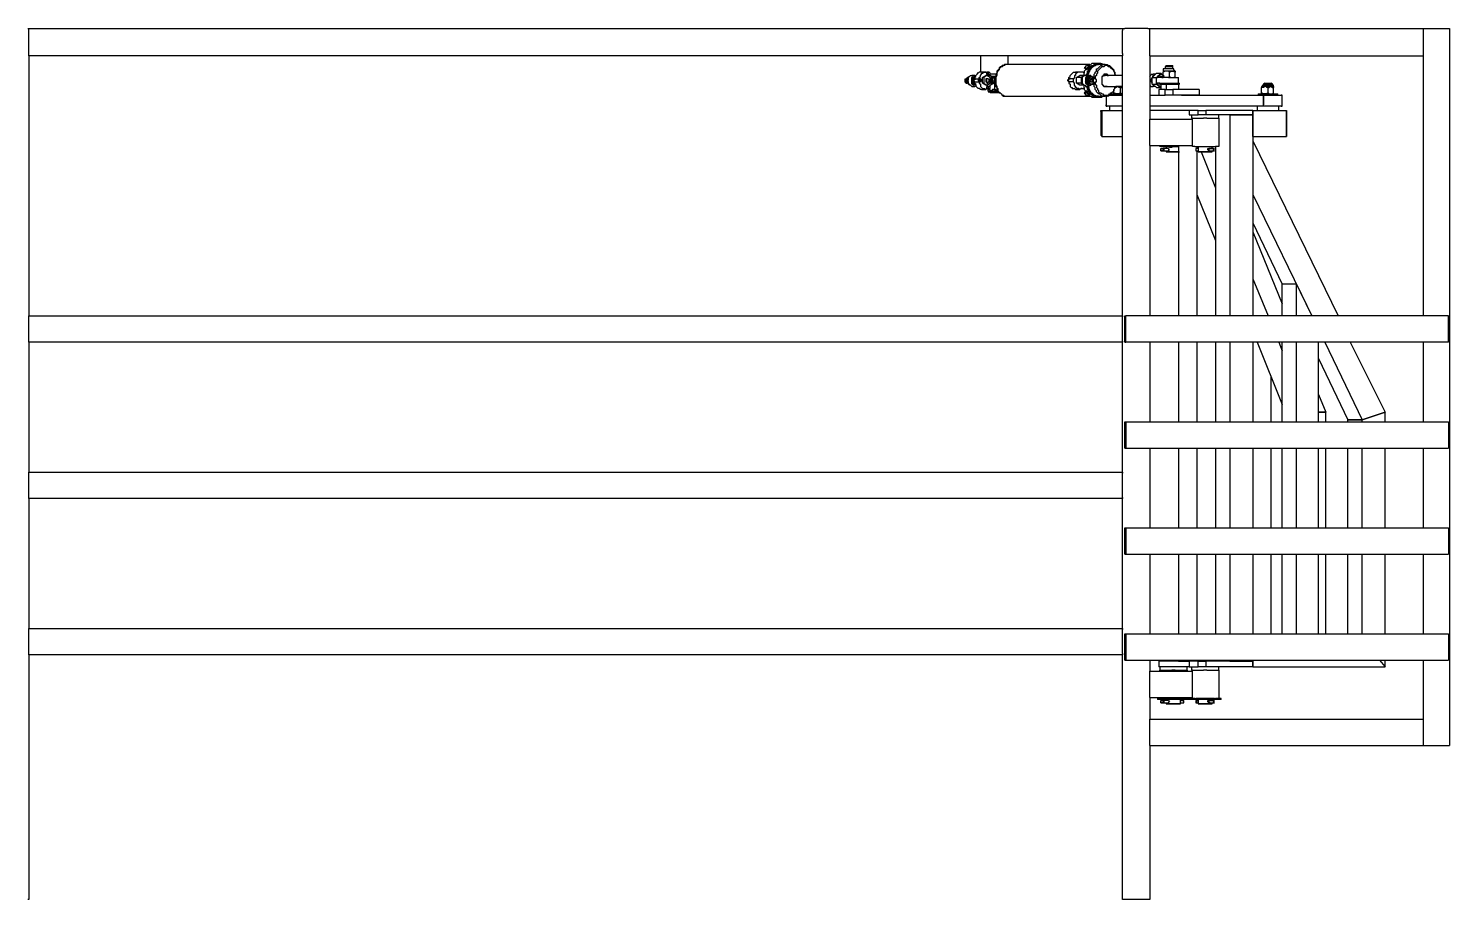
# Model space of a CAD drawing. Extents: x 855 to 1547, y 199 to 1196.
# Drawn here: x 981.3 to 1115.1, y 198.6 to 280.7 of the extents above; entities that cross this region are included whole.
import ezdxf

# ---------------------------------------------------------------- set-up
doc = ezdxf.new("R2010")
doc.units = 0
doc.layers.add('2345-64C-02_Sort_layout', color=7, linetype='CONTINUOUS')

msp = doc.modelspace()

# ---------------------------------------------------------------- linework, layer by layer
at = {"layer": '2345-64C-02_Sort_layout', "color": 7}
for points in [[(981.2109, 280.71269), (981.31392, 280.71269)], [(981.31392, 280.71269), (1084.32899, 280.71269), (1084.32899, 280.50666)], [(981.31392, 280.50666), (981.31392, 280.71269)], [(981.31392, 278.34334), (981.31392, 280.50666)], [(1084.32899, 280.71269), (1084.53502, 280.71269)], [(1084.32899, 278.34334), (1084.32899, 280.50666)], [(1086.69834, 280.71269), (1084.53502, 280.71269)], [(1086.69834, 280.71269), (1086.90437, 280.71269)], [(1086.90437, 278.13731), (1086.90437, 280.71269), (1112.65814, 280.71269)], [(1112.65814, 280.71269), (1115.1305, 280.71269), (1115.1305, 213.1348)], [(1112.65814, 280.71269), (1112.65814, 253.61973)], [(1084.32899, 278.34334), (1084.32899, 278.13731), (981.31392, 278.13731), (981.31392, 278.34334)], [(981.31392, 278.13731), (981.31392, 253.61973)], [(1070.93703, 278.13731), (1070.93703, 276.59209)], [(1073.4094, 277.31319), (1073.20336, 277.31319), (1073.10035, 277.21018), (1072.99733, 277.21018), (1072.89432, 277.10716), (1072.7913, 277.10716), (1072.68829, 277.00415), (1072.68829, 276.90113), (1072.48226, 276.6951), (1072.48226, 276.48907), (1072.37924, 276.38606), (1072.37924, 276.07701), (1072.27623, 275.974), (1072.27623, 275.66495), (1072.37924, 275.56194), (1072.37924, 275.25289), (1072.48226, 275.14988), (1072.48226, 275.04686), (1072.58527, 274.84083), (1072.58527, 274.73782), (1072.68829, 274.6348), (1072.7913, 274.6348), (1072.89432, 274.53179), (1072.99733, 274.42877), (1073.10035, 274.32576), (1073.4094, 274.32576)], [(1073.51241, 277.31319), (1073.30638, 277.31319), (1073.20336, 277.21018), (1073.10035, 277.21018), (1072.99733, 277.10716), (1072.89432, 277.10716), (1072.68829, 276.90113), (1072.68829, 276.79812), (1072.58527, 276.6951), (1072.48226, 276.48907), (1072.48226, 276.28304), (1072.37924, 276.07701), (1072.37924, 275.45892), (1072.48226, 275.25289), (1072.48226, 275.14988), (1072.58527, 275.04686), (1072.58527, 274.84083), (1072.89432, 274.53179), (1072.99733, 274.42877), (1073.10035, 274.42877), (1073.20336, 274.32576), (1073.51241, 274.32576)], [(1073.51241, 277.31319), (1073.30638, 277.31319), (1073.20336, 277.21018), (1073.10035, 277.21018), (1072.99733, 277.10716), (1072.89432, 277.10716), (1072.68829, 276.90113), (1072.68829, 276.79812), (1072.58527, 276.6951), (1072.48226, 276.48907), (1072.48226, 276.28304), (1072.37924, 276.07701), (1072.37924, 275.45892), (1072.48226, 275.25289), (1072.48226, 275.14988), (1072.58527, 275.04686), (1072.58527, 274.84083), (1072.89432, 274.53179), (1072.99733, 274.42877), (1073.10035, 274.42877), (1073.20336, 274.32576), (1073.51241, 274.32576)], [(1073.51241, 277.31319), (1073.4094, 277.31319)], [(1073.51241, 278.13731), (1073.51241, 277.31319)], [(1081.23854, 277.31319), (1073.51241, 277.31319)], [(1080.9295, 276.90113), (1080.82648, 276.90113), (1080.82648, 277.00415), (1080.72347, 277.00415), (1080.82648, 277.00415), (1080.82648, 277.10716), (1080.9295, 277.21018), (1081.03251, 277.21018)], [(1082.06266, 277.41621), (1081.85663, 277.41621), (1081.75362, 277.31319), (1081.6506, 277.31319), (1081.44457, 277.10716), (1081.34156, 277.10716), (1081.23854, 277.00415), (1081.23854, 276.90113), (1081.13553, 276.6951), (1081.03251, 276.59209), (1081.03251, 276.48907), (1080.9295, 276.38606), (1080.9295, 276.28304)], [(1080.9295, 276.28304), (1080.9295, 276.38606), (1081.03251, 276.48907), (1081.03251, 276.6951), (1081.13553, 276.79812), (1081.13553, 276.90113), (1081.44457, 277.21018), (1081.54759, 277.21018), (1081.75362, 277.41621), (1082.06266, 277.41621)], [(1080.9295, 276.90113), (1080.9295, 277.00415), (1081.03251, 277.00415), (1081.13553, 277.10716)], [(1081.03251, 276.28304), (1081.13553, 276.48907), (1081.13553, 276.59209), (1081.23854, 276.6951), (1081.23854, 276.79812), (1081.6506, 277.21018), (1081.75362, 277.21018), (1081.85663, 277.31319), (1082.06266, 277.31319)], [(1082.06266, 277.31319), (1081.85663, 277.31319), (1081.75362, 277.21018), (1081.6506, 277.21018), (1081.54759, 277.10716), (1081.44457, 277.10716), (1081.34156, 277.00415), (1081.34156, 276.90113), (1081.13553, 276.6951), (1081.13553, 276.48907), (1081.03251, 276.38606), (1081.03251, 276.28304)], [(1082.06266, 277.31319), (1081.85663, 277.31319), (1081.75362, 277.21018), (1081.6506, 277.21018), (1081.54759, 277.10716), (1081.44457, 277.10716), (1081.34156, 277.00415), (1081.34156, 276.90113), (1081.13553, 276.6951), (1081.13553, 276.48907), (1081.03251, 276.38606), (1081.03251, 276.28304)], [(1081.13553, 277.21018), (1081.03251, 277.21018)], [(1081.03251, 277.21018), (1081.13553, 277.21018), (1081.13553, 277.10716)], [(1081.13553, 277.10716), (1081.03251, 277.00415)], [(1081.75362, 277.41621), (1081.44457, 277.41621), (1081.23854, 277.21018), (1081.13553, 277.21018)], [(1081.13553, 277.21018), (1081.23854, 277.10716)], [(1081.23854, 277.10716), (1081.13553, 277.10716)], [(1081.23854, 277.00415), (1081.23854, 277.10716)], [(1081.54759, 275.974), (1081.6506, 276.07701), (1081.6506, 276.38606), (1081.75362, 276.48907), (1081.75362, 276.59209), (1081.85663, 276.6951), (1081.85663, 276.90113), (1081.95965, 276.90113), (1082.26869, 277.21018), (1082.37171, 277.21018), (1082.47472, 277.31319), (1082.88678, 277.31319), (1082.9898, 277.21018), (1083.09281, 277.21018), (1083.50487, 276.79812), (1083.50487, 276.6951), (1083.60789, 276.59209), (1083.60789, 276.38606), (1083.7109, 276.28304)], [(1082.06266, 277.41621), (1081.75362, 277.41621)], [(1082.78377, 277.21018), (1082.68075, 277.21018), (1082.57774, 277.10716), (1082.37171, 277.10716), (1081.95965, 276.6951), (1081.95965, 276.48907), (1081.85663, 276.38606), (1081.85663, 276.28304), (1081.75362, 276.18003), (1081.75362, 275.974)], [(1082.06266, 277.31319), (1081.95965, 277.31319)], [(1082.47472, 277.31319), (1082.37171, 277.31319), (1082.26869, 277.41621), (1082.16568, 277.41621), (1082.06266, 277.41621), (1082.37171, 277.41621), (1082.47472, 277.31319)], [(1082.68075, 277.31319), (1082.06266, 277.31319)], [(1082.16568, 277.31319), (1082.06266, 277.31319)], [(1083.7109, 276.28304), (1083.60789, 276.38606), (1083.60789, 276.48907), (1083.50487, 276.6951), (1083.50487, 276.79812), (1083.40186, 276.79812), (1083.19583, 277.00415), (1083.19583, 277.10716), (1082.9898, 277.10716), (1082.88678, 277.21018), (1082.78377, 277.21018)], [(1084.32899, 253.61973), (1084.32899, 278.13731)], [(1086.90437, 278.13731), (1086.90437, 272.16244)], [(1086.90437, 278.13731), (1112.65814, 278.13731)], [(1088.4496, 277.21018), (1088.34658, 277.10716)], [(1088.34658, 277.10716), (1088.34658, 276.90113)], [(1089.06769, 277.10716), (1088.34658, 277.10716)], [(1088.4496, 277.21018), (1089.06769, 277.21018)], [(1088.4496, 277.21018), (1088.4496, 277.21018)], [(1089.06769, 277.10716), (1089.06769, 277.21018)], [(1089.06769, 276.90113), (1089.06769, 277.10716)], [(1069.49482, 275.66495), (1069.49482, 275.974), (1069.59784, 275.974)], [(1069.70085, 275.974), (1069.59784, 275.974)], [(1069.70085, 275.974), (1069.59784, 275.87098), (1069.59784, 275.76797)], [(1069.59784, 275.66495), (1069.59784, 275.974), (1069.70085, 275.974)], [(1069.80387, 275.56194), (1069.80387, 275.66495), (1069.70085, 275.76797), (1069.80387, 275.87098), (1069.80387, 276.07701), (1070.0099, 276.28304), (1070.11291, 276.28304)], [(1069.70085, 275.76797), (1069.80387, 276.18003)], [(1069.70085, 275.66495), (1069.70085, 276.07701), (1069.80387, 276.07701)], [(1069.80387, 276.18003), (1069.90688, 276.18003)], [(1070.42196, 276.28304), (1070.11291, 276.28304)], [(1070.11291, 275.56194), (1070.11291, 276.07701), (1070.31894, 276.28304), (1070.52497, 276.28304)], [(1070.42196, 276.18003), (1070.31894, 276.07701), (1070.21593, 276.07701), (1070.21593, 275.56194), (1070.31894, 275.56194), (1070.31894, 275.45892), (1070.42196, 275.45892)], [(1070.31894, 275.974), (1070.21593, 275.87098), (1070.21593, 275.76797), (1070.31894, 275.66495), (1070.31894, 275.56194)], [(1070.31894, 275.56194), (1070.31894, 276.07701), (1070.52497, 276.18003)], [(1070.31894, 276.07701), (1070.42196, 276.07701)], [(1070.42196, 275.974), (1070.42196, 275.87098), (1070.31894, 275.87098), (1070.31894, 275.76797), (1070.42196, 275.66495)], [(1071.04005, 276.59209), (1070.83402, 276.59209), (1070.731, 276.48907), (1070.62799, 276.48907), (1070.62799, 276.38606), (1070.42196, 276.18003), (1070.42196, 275.974)], [(1070.42196, 275.974), (1070.83402, 275.974), (1070.83402, 275.87098), (1070.731, 275.87098), (1070.731, 275.76797), (1070.83402, 275.76797), (1070.83402, 275.66495)], [(1070.83402, 275.974), (1070.83402, 276.07701), (1070.93703, 276.18003), (1070.93703, 276.28304), (1071.04005, 276.38606), (1071.04005, 276.48907), (1071.14306, 276.48907), (1071.24608, 276.59209), (1071.65814, 276.59209)], [(1070.93703, 275.974), (1070.83402, 275.87098)], [(1070.93703, 275.974), (1070.83402, 275.974)], [(1070.83402, 275.87098), (1070.83402, 275.974)], [(1070.83402, 275.87098), (1070.83402, 275.76797), (1070.93703, 275.76797)], [(1070.83402, 275.87098), (1070.93703, 275.87098)], [(1070.83402, 275.76797), (1070.83402, 275.87098)], [(1071.04005, 275.87098), (1070.93703, 275.974)], [(1071.45211, 276.59209), (1071.04005, 276.59209)], [(1071.04005, 275.76797), (1071.04005, 275.87098)], [(1071.14306, 276.07701), (1071.45211, 276.28304)], [(1071.14306, 275.56194), (1071.14306, 276.07701)], [(1071.24608, 276.07701), (1071.14306, 276.07701)], [(1071.55512, 276.28304), (1071.24608, 276.07701)], [(1071.24608, 276.07701), (1071.24608, 275.56194)], [(1071.55512, 276.28304), (1071.45211, 276.28304)], [(1071.55512, 275.974), (1071.45211, 275.974), (1071.45211, 275.66495), (1071.55512, 275.66495), (1071.55512, 275.56194), (1071.65814, 275.56194), (1071.65814, 275.66495), (1071.76115, 275.66495), (1071.76115, 275.87098), (1071.65814, 275.974), (1071.55512, 275.974)], [(1071.45211, 275.66495), (1071.55512, 275.66495), (1071.55512, 275.974), (1071.45211, 275.974)], [(1071.65814, 276.59209), (1071.55512, 276.59209)], [(1071.55512, 276.48907), (1071.65814, 276.59209)], [(1071.55512, 276.38606), (1071.55512, 276.48907)], [(1071.65814, 276.48907), (1071.55512, 276.48907)], [(1071.65814, 276.28304), (1071.55512, 276.38606)], [(1071.65814, 276.38606), (1071.55512, 276.38606)], [(1071.86417, 276.07701), (1071.55512, 276.28304)], [(1071.76115, 276.59209), (1071.76115, 276.59209), (1071.65814, 276.59209)], [(1071.76115, 276.59209), (1071.65814, 276.48907)], [(1071.76115, 276.59209), (1071.65814, 276.59209)], [(1071.65814, 276.48907), (1071.65814, 276.38606)], [(1071.65814, 276.38606), (1071.76115, 276.28304)], [(1071.76115, 276.28304), (1071.65814, 276.28304)], [(1071.86417, 276.48907), (1071.76115, 276.59209)], [(1071.76115, 276.28304), (1071.86417, 276.38606)], [(1071.86417, 276.38606), (1071.86417, 276.48907)], [(1072.37924, 276.38606), (1071.86417, 276.38606)], [(1072.37924, 276.38606), (1071.86417, 276.38606)], [(1071.86417, 275.25289), (1071.86417, 275.35591), (1071.96718, 275.45892), (1071.96718, 276.18003), (1071.86417, 276.28304), (1071.86417, 276.38606)], [(1071.86417, 275.56194), (1071.86417, 276.07701)], [(1072.37924, 276.18003), (1071.96718, 276.18003)], [(1071.96718, 276.18003), (1072.0702, 276.18003)], [(1071.96718, 276.18003), (1071.96718, 276.07701)], [(1071.96718, 275.56194), (1072.0702, 275.56194), (1072.0702, 275.974), (1071.96718, 276.07701)], [(1071.96718, 276.07701), (1072.0702, 276.07701)], [(1071.96718, 276.07701), (1072.0702, 275.76797)], [(1071.96718, 276.07701), (1072.17321, 276.07701), (1072.27623, 275.76797)], [(1072.37924, 276.07701), (1072.17321, 276.07701)], [(1072.27623, 275.87098), (1072.27623, 275.974)], [(1079.69331, 275.66495), (1079.28125, 275.66495), (1079.28125, 275.76797), (1079.17824, 275.76797), (1079.28125, 275.87098), (1079.28125, 275.974)], [(1079.17824, 275.87098), (1079.28125, 275.974), (1079.38427, 275.974)], [(1079.17824, 275.76797), (1079.17824, 275.87098), (1079.28125, 275.87098)], [(1079.28125, 275.974), (1079.28125, 276.07701), (1079.38427, 276.18003), (1079.38427, 276.28304), (1079.69331, 276.59209), (1079.89934, 276.59209)], [(1079.69331, 275.974), (1079.28125, 275.974)], [(1080.51744, 276.59209), (1080.10538, 276.59209), (1079.89934, 276.38606), (1079.89934, 276.28304), (1079.79633, 276.28304), (1079.79633, 276.07701), (1079.69331, 275.974)], [(1080.51744, 275.04686), (1080.41442, 275.04686), (1080.31141, 274.94385), (1080.20839, 275.04686), (1080.00236, 275.04686), (1080.00236, 275.14988), (1079.89934, 275.14988), (1079.89934, 275.25289), (1079.79633, 275.35591), (1079.79633, 275.56194), (1079.69331, 275.66495), (1079.69331, 275.974)], [(1080.31141, 276.59209), (1079.89934, 276.59209)], [(1080.41442, 276.07701), (1080.00236, 276.07701), (1080.31141, 276.28304)], [(1080.00236, 275.56194), (1080.00236, 276.07701)], [(1080.72347, 276.28304), (1080.31141, 276.28304)], [(1080.62045, 276.59209), (1080.41442, 276.59209)], [(1080.72347, 276.28304), (1080.41442, 276.07701)], [(1080.41442, 276.07701), (1080.41442, 275.56194)], [(1080.72347, 276.38606), (1080.72347, 276.48907), (1080.62045, 276.59209), (1080.51744, 276.59209)], [(1080.82648, 276.28304), (1080.72347, 276.28304), (1080.51744, 276.07701), (1080.51744, 275.56194), (1080.72347, 275.35591), (1080.82648, 275.35591), (1080.82648, 275.25289)], [(1080.82648, 277.00415), (1080.72347, 277.00415)], [(1080.82648, 276.90113), (1080.72347, 277.00415)], [(1080.82648, 276.90113), (1080.72347, 277.00415)], [(1080.82648, 277.00415), (1080.72347, 277.00415)], [(1080.82648, 276.90113), (1080.82648, 276.79812), (1080.72347, 276.6951), (1080.72347, 276.48907)], [(1080.72347, 276.28304), (1080.72347, 276.38606)], [(1080.72347, 276.28304), (1080.82648, 276.28304)], [(1081.13553, 276.90113), (1080.9295, 276.79812), (1080.82648, 276.90113), (1080.9295, 276.90113)], [(1080.82648, 276.90113), (1080.9295, 276.79812)], [(1081.13553, 276.28304), (1080.82648, 276.28304)], [(1081.44457, 276.18003), (1081.34156, 276.18003), (1081.34156, 276.28304), (1081.03251, 276.28304), (1080.9295, 276.18003), (1080.9295, 276.07701), (1080.82648, 276.07701), (1080.82648, 275.56194), (1081.03251, 275.35591), (1081.13553, 275.35591), (1081.13553, 275.25289)], [(1081.03251, 276.18003), (1080.82648, 275.76797)], [(1080.9295, 276.90113), (1081.03251, 277.00415)], [(1081.13553, 276.18003), (1080.9295, 275.76797)], [(1081.13553, 276.90113), (1081.03251, 277.00415)], [(1081.34156, 276.18003), (1081.23854, 276.18003), (1081.23854, 276.07701), (1081.13553, 276.07701), (1081.03251, 275.974), (1081.03251, 275.66495), (1081.23854, 275.45892), (1081.34156, 275.45892)], [(1081.13553, 276.18003), (1081.03251, 276.18003)], [(1081.13553, 276.90113), (1081.23854, 277.00415)], [(1081.54759, 275.974), (1081.54759, 276.07701), (1081.44457, 276.07701), (1081.44457, 276.18003), (1081.34156, 276.18003), (1081.13553, 275.974), (1081.13553, 275.66495), (1081.23854, 275.56194), (1081.23854, 275.45892), (1081.34156, 275.45892)], [(1081.44457, 276.18003), (1081.13553, 276.18003)], [(1081.34156, 275.66495), (1081.23854, 275.76797), (1081.23854, 275.87098), (1081.34156, 275.87098), (1081.34156, 275.974)], [(1081.34156, 276.18003), (1081.44457, 276.18003)], [(1081.44457, 275.974), (1081.34156, 275.974)], [(1081.54759, 276.07701), (1081.44457, 276.18003)], [(1081.44457, 276.18003), (1081.44457, 276.07701)], [(1081.54759, 275.974), (1081.44457, 275.974), (1081.44457, 275.66495), (1081.54759, 275.66495), (1081.54759, 275.56194)], [(1081.6506, 275.974), (1081.54759, 275.974)], [(1081.6506, 275.56194), (1081.75362, 275.56194), (1081.75362, 275.66495), (1081.85663, 275.66495), (1081.85663, 275.87098), (1081.75362, 275.974), (1081.54759, 275.974), (1081.54759, 275.66495), (1081.6506, 275.56194)], [(1082.78377, 276.38606), (1082.57774, 276.38606), (1082.57774, 276.28304), (1082.47472, 276.28304), (1082.47472, 276.18003), (1082.37171, 276.18003), (1082.37171, 275.45892), (1082.57774, 275.25289), (1082.9898, 275.25289)], [(1084.32899, 276.28304), (1082.57774, 276.28304)], [(1082.57774, 276.28304), (1082.68075, 276.28304)], [(1082.57774, 276.28304), (1082.68075, 276.28304)], [(1082.68075, 276.38606), (1082.78377, 276.38606), (1082.88678, 276.28304)], [(1082.9898, 276.28304), (1082.88678, 276.38606), (1082.78377, 276.38606)], [(1082.88678, 276.28304), (1082.9898, 276.28304)], [(1086.90437, 276.18003), (1087.00739, 276.38606), (1087.21342, 276.38606)], [(1087.00739, 276.28304), (1086.90437, 276.28304)], [(1087.00739, 276.28304), (1086.90437, 276.28304)], [(1087.00739, 275.76797), (1087.00739, 275.87098), (1087.1104, 276.07701)], [(1087.00739, 275.76797), (1087.00739, 275.66495), (1087.1104, 275.56194), (1087.1104, 275.87098)], [(1087.1104, 276.18003), (1087.21342, 276.18003), (1087.21342, 276.38606)], [(1087.31643, 276.28304), (1087.21342, 276.18003), (1087.1104, 276.07701)], [(1087.1104, 276.07701), (1087.52246, 276.07701)], [(1087.1104, 275.45892), (1087.1104, 275.56194), (1087.1104, 275.66495), (1087.1104, 275.76797), (1087.1104, 275.974), (1087.1104, 276.07701)], [(1087.41945, 276.38606), (1087.31643, 276.38606), (1087.21342, 276.38606)], [(1087.21342, 276.28304), (1087.31643, 276.28304)], [(1087.52246, 276.48907), (1087.41945, 276.38606), (1087.31643, 276.28304)], [(1087.52246, 276.48907), (1087.93452, 276.48907), (1087.83151, 276.38606), (1087.72849, 276.28304)], [(1087.72849, 276.28304), (1087.62548, 276.18003), (1087.52246, 276.07701)], [(1087.52246, 275.56194), (1087.52246, 276.07701)], [(1088.65563, 276.07701), (1087.52246, 276.07701)], [(1087.52246, 276.07701), (1087.62548, 276.07701)], [(1087.62548, 276.07701), (1087.62548, 276.18003), (1087.72849, 276.28304)], [(1087.72849, 276.28304), (1087.83151, 276.28304), (1087.83151, 276.38606), (1088.03754, 276.38606), (1088.14055, 276.28304), (1088.24357, 276.28304)], [(1087.93452, 276.18003), (1087.83151, 276.18003), (1087.83151, 276.07701), (1087.72849, 276.07701)], [(1088.14055, 276.07701), (1088.03754, 276.18003), (1087.83151, 276.18003), (1087.83151, 276.07701), (1087.72849, 276.07701)], [(1087.93452, 276.48907), (1088.03754, 276.38606), (1088.14055, 276.28304), (1088.24357, 276.28304)], [(1088.03754, 276.07701), (1087.93452, 276.18003), (1088.03754, 276.18003), (1088.03754, 276.07701), (1088.14055, 276.07701)], [(1088.34658, 276.90113), (1088.24357, 276.90113), (1088.14055, 276.90113), (1088.14055, 276.79812), (1088.14055, 276.6951)], [(1088.4496, 276.6951), (1088.34658, 276.6951), (1088.14055, 276.59209)], [(1088.4496, 276.6951), (1088.14055, 276.6951)], [(1088.14055, 276.6951), (1088.14055, 276.59209)], [(1088.75864, 276.18003), (1088.65563, 276.07701), (1088.4496, 276.07701), (1088.34658, 276.07701), (1088.14055, 276.18003), (1088.14055, 276.59209)], [(1088.14055, 276.07701), (1088.14055, 276.18003)], [(1089.06769, 276.90113), (1088.34658, 276.90113)], [(1088.75864, 276.59209), (1088.65563, 276.6951), (1088.4496, 276.6951)], [(1088.96467, 276.6951), (1088.4496, 276.6951)], [(1088.65563, 276.07701), (1088.75864, 276.07701), (1089.47975, 276.07701)], [(1088.75864, 276.18003), (1088.75864, 276.59209), (1088.86166, 276.6951), (1088.96467, 276.6951)], [(1088.75864, 276.18003), (1088.86166, 276.07701), (1088.96467, 276.07701)], [(1088.96467, 276.6951), (1089.1707, 276.6951), (1089.27372, 276.59209)], [(1089.27372, 276.6951), (1088.96467, 276.6951)], [(1088.96467, 276.07701), (1089.1707, 276.07701), (1089.27372, 276.18003)], [(1089.27372, 276.6951), (1089.1707, 276.79812), (1089.1707, 276.90113), (1089.06769, 276.90113)], [(1089.27372, 276.6951), (1089.27372, 276.59209)], [(1089.27372, 276.18003), (1089.27372, 276.59209)], [(1089.27372, 276.07701), (1089.27372, 276.18003)], [(1089.47975, 276.07701), (1089.58276, 276.07701)], [(1089.58276, 275.56194), (1089.58276, 276.07701)], [(1069.59784, 275.56194), (1069.49482, 275.66495)], [(1069.59784, 275.76797), (1069.59784, 275.66495), (1069.70085, 275.66495)], [(1069.70085, 275.56194), (1069.59784, 275.66495)], [(1069.59784, 275.56194), (1069.70085, 275.56194)], [(1069.70085, 275.76797), (1069.80387, 275.76797)], [(1069.70085, 275.76797), (1069.80387, 275.45892)], [(1069.80387, 275.45892), (1069.80387, 275.45892), (1069.80387, 275.56194), (1069.70085, 275.56194), (1069.70085, 275.66495)], [(1070.11291, 275.25289), (1070.0099, 275.35591), (1069.90688, 275.35591), (1069.90688, 275.45892), (1069.80387, 275.45892), (1069.80387, 275.56194)], [(1069.80387, 275.45892), (1069.90688, 275.45892)], [(1070.52497, 275.35591), (1070.42196, 275.25289), (1070.31894, 275.35591), (1070.21593, 275.35591), (1070.21593, 275.45892), (1070.11291, 275.45892), (1070.11291, 275.56194)], [(1070.11291, 275.25289), (1070.42196, 275.25289)], [(1070.31894, 275.56194), (1070.42196, 275.56194)], [(1070.52497, 275.45892), (1070.31894, 275.56194)], [(1070.42196, 275.66495), (1070.83402, 275.66495)], [(1071.04005, 274.94385), (1070.93703, 274.94385), (1070.83402, 275.04686), (1070.731, 275.04686), (1070.52497, 275.25289), (1070.52497, 275.35591), (1070.42196, 275.45892), (1070.42196, 275.66495)], [(1070.83402, 275.76797), (1070.93703, 275.66495)], [(1070.93703, 275.66495), (1070.83402, 275.66495), (1070.83402, 275.76797)], [(1070.83402, 275.66495), (1070.83402, 275.56194), (1070.93703, 275.45892), (1070.93703, 275.25289), (1071.14306, 275.04686), (1071.34909, 275.04686), (1071.34909, 274.94385), (1071.45211, 274.94385), (1071.55512, 275.04686), (1071.65814, 275.04686)], [(1070.93703, 275.66495), (1071.04005, 275.76797)], [(1071.04005, 274.94385), (1071.45211, 274.94385)], [(1071.45211, 275.35591), (1071.14306, 275.56194)], [(1071.24608, 275.56194), (1071.14306, 275.56194)], [(1071.24608, 275.56194), (1071.55512, 275.35591), (1071.45211, 275.35591)], [(1071.55512, 275.35591), (1071.86417, 275.56194)], [(1071.55512, 275.25289), (1071.65814, 275.25289)], [(1071.55512, 275.04686), (1071.55512, 275.25289)], [(1071.65814, 275.25289), (1071.55512, 275.25289)], [(1071.55512, 275.04686), (1071.65814, 275.04686)], [(1071.65814, 275.04686), (1071.55512, 275.04686)], [(1071.65814, 275.04686), (1071.55512, 275.04686)], [(1071.76115, 275.25289), (1071.65814, 275.25289)], [(1071.65814, 275.25289), (1071.65814, 275.04686)], [(1071.76115, 275.25289), (1071.65814, 275.25289)], [(1071.65814, 275.04686), (1071.76115, 275.04686)], [(1071.65814, 275.04686), (1071.76115, 275.04686)], [(1071.76115, 275.04686), (1071.65814, 275.04686)], [(1071.65814, 275.04686), (1071.65814, 274.94385)], [(1071.96718, 274.84083), (1071.76115, 274.94385), (1071.65814, 274.94385)], [(1071.65814, 274.84083), (1071.65814, 274.94385)], [(1071.65814, 274.84083), (1071.65814, 274.73782), (1071.86417, 274.73782)], [(1071.65814, 274.84083), (1071.96718, 274.84083)], [(1071.86417, 275.25289), (1071.76115, 275.25289)], [(1071.76115, 275.04686), (1071.86417, 275.04686)], [(1071.86417, 275.04686), (1071.86417, 275.25289)], [(1071.86417, 274.73782), (1071.86417, 274.6348)], [(1071.86417, 274.73782), (1072.58527, 274.73782)], [(1072.58527, 274.6348), (1071.86417, 274.6348)], [(1071.96718, 275.56194), (1072.0702, 275.76797), (1072.27623, 275.76797)], [(1071.96718, 275.56194), (1072.17321, 275.56194)], [(1071.96718, 275.56194), (1072.0702, 275.56194)], [(1071.96718, 275.56194), (1071.96718, 275.45892), (1072.0702, 275.45892)], [(1072.27623, 275.45892), (1072.27623, 274.94385), (1072.0702, 274.94385), (1071.96718, 274.84083)], [(1071.96718, 274.84083), (1072.48226, 274.84083)], [(1072.27623, 275.45892), (1072.0702, 275.56194)], [(1072.17321, 275.56194), (1072.27623, 275.76797)], [(1072.37924, 275.56194), (1072.17321, 275.56194)], [(1072.27623, 275.66495), (1072.27623, 275.76797)], [(1072.27623, 275.45892), (1072.37924, 275.56194)], [(1072.27623, 274.94385), (1072.37924, 274.94385), (1072.48226, 274.84083)], [(1072.48226, 274.84083), (1072.58527, 274.84083)], [(1072.48226, 274.84083), (1072.58527, 274.84083)], [(1072.58527, 274.6348), (1072.58527, 274.73782)], [(1072.58527, 274.73782), (1072.68829, 274.73782)], [(1079.17824, 275.76797), (1079.28125, 275.76797)], [(1079.28125, 275.66495), (1079.17824, 275.76797)], [(1079.28125, 275.66495), (1079.28125, 275.56194), (1079.38427, 275.45892), (1079.38427, 275.25289), (1079.48728, 275.14988), (1079.5903, 275.14988), (1079.5903, 275.04686), (1079.79633, 275.04686), (1079.89934, 274.94385)], [(1079.28125, 275.66495), (1079.38427, 275.66495)], [(1079.89934, 274.94385), (1080.31141, 274.94385)], [(1080.72347, 275.35591), (1080.31141, 275.35591), (1080.00236, 275.56194)], [(1080.41442, 275.56194), (1080.00236, 275.56194)], [(1080.41442, 275.56194), (1080.72347, 275.35591), (1080.82648, 275.35591)], [(1080.41442, 275.04686), (1080.62045, 275.04686)], [(1080.51744, 275.04686), (1080.72347, 275.04686), (1080.72347, 275.14988)], [(1080.72347, 275.14988), (1080.72347, 275.35591)], [(1080.72347, 275.14988), (1080.72347, 275.04686), (1080.72347, 274.94385), (1080.82648, 274.84083), (1080.82648, 274.73782)], [(1080.82648, 274.73782), (1080.72347, 274.6348)], [(1080.72347, 274.6348), (1080.82648, 274.53179)], [(1081.13553, 274.42877), (1081.13553, 274.32576), (1081.03251, 274.32576), (1081.03251, 274.42877), (1080.82648, 274.42877), (1080.82648, 274.53179), (1080.82648, 274.6348), (1080.72347, 274.6348), (1080.82648, 274.6348)], [(1080.82648, 274.6348), (1080.72347, 274.6348)], [(1080.72347, 274.6348), (1080.82648, 274.6348)], [(1081.03251, 275.45892), (1080.82648, 275.76797)], [(1080.9295, 275.76797), (1080.82648, 275.76797)], [(1080.82648, 275.25289), (1081.13553, 275.25289)], [(1080.9295, 274.84083), (1080.82648, 274.73782)], [(1080.82648, 274.73782), (1080.9295, 274.84083)], [(1080.82648, 274.73782), (1080.9295, 274.73782), (1080.9295, 274.6348)], [(1080.82648, 274.73782), (1080.82648, 274.6348)], [(1080.82648, 274.6348), (1080.9295, 274.6348), (1081.03251, 274.6348), (1081.03251, 274.53179), (1081.13553, 274.53179)], [(1081.13553, 275.45892), (1080.9295, 275.76797)], [(1080.9295, 275.25289), (1081.03251, 275.14988), (1081.03251, 275.04686), (1081.13553, 274.94385), (1081.13553, 274.84083), (1081.44457, 274.53179), (1081.44457, 274.42877), (1081.54759, 274.32576), (1081.6506, 274.32576), (1081.75362, 274.22274), (1082.37171, 274.22274), (1082.47472, 274.32576)], [(1082.47472, 274.32576), (1082.37171, 274.22274), (1081.75362, 274.22274), (1081.6506, 274.32576), (1081.54759, 274.32576), (1081.13553, 274.73782), (1081.13553, 274.84083), (1081.03251, 274.94385), (1081.03251, 275.04686), (1080.9295, 275.25289)], [(1081.13553, 274.73782), (1080.9295, 274.84083)], [(1080.9295, 274.6348), (1081.03251, 274.6348)], [(1081.13553, 275.45892), (1081.03251, 275.45892)], [(1082.06266, 274.32576), (1081.75362, 274.32576), (1081.6506, 274.42877), (1081.54759, 274.42877), (1081.34156, 274.6348), (1081.34156, 274.73782), (1081.13553, 274.94385), (1081.13553, 275.04686), (1081.03251, 275.25289)], [(1081.03251, 275.25289), (1081.13553, 275.14988), (1081.13553, 275.04686), (1081.23854, 274.84083), (1081.23854, 274.73782), (1081.34156, 274.6348), (1081.44457, 274.6348), (1081.75362, 274.32576), (1082.16568, 274.32576)], [(1081.03251, 275.25289), (1081.13553, 275.14988), (1081.13553, 275.04686), (1081.23854, 274.84083), (1081.23854, 274.73782), (1081.34156, 274.6348), (1081.44457, 274.6348), (1081.6506, 274.42877), (1081.75362, 274.42877), (1081.75362, 274.32576), (1082.06266, 274.32576)], [(1081.13553, 274.73782), (1081.03251, 274.6348)], [(1081.03251, 274.6348), (1081.13553, 274.53179)], [(1081.44457, 275.45892), (1081.13553, 275.45892)], [(1081.13553, 275.25289), (1081.23854, 275.35591), (1081.34156, 275.35591), (1081.44457, 275.45892)], [(1081.23854, 274.53179), (1081.13553, 274.73782)], [(1081.13553, 274.42877), (1081.13553, 274.53179)], [(1081.13553, 274.53179), (1081.13553, 274.42877), (1081.23854, 274.42877)], [(1081.23854, 274.53179), (1081.23854, 274.42877)], [(1081.34156, 275.66495), (1081.44457, 275.66495)], [(1081.34156, 275.45892), (1081.44457, 275.45892), (1081.54759, 275.56194)], [(1081.34156, 275.45892), (1081.44457, 275.45892)], [(1081.44457, 275.45892), (1081.54759, 275.45892), (1081.54759, 275.56194)], [(1081.44457, 275.45892), (1081.54759, 275.45892)], [(1081.54759, 275.56194), (1081.6506, 275.56194)], [(1083.7109, 275.25289), (1083.60789, 275.14988), (1083.60789, 275.04686), (1083.50487, 274.94385), (1083.50487, 274.84083), (1083.19583, 274.53179), (1083.19583, 274.42877), (1083.09281, 274.42877), (1082.9898, 274.32576), (1082.37171, 274.32576), (1082.16568, 274.53179), (1082.06266, 274.53179), (1081.85663, 274.73782), (1081.85663, 274.84083), (1081.75362, 274.94385), (1081.75362, 275.14988), (1081.6506, 275.25289), (1081.6506, 275.56194), (1081.54759, 275.56194)], [(1081.75362, 275.66495), (1081.75362, 275.45892), (1081.85663, 275.35591), (1081.85663, 275.14988), (1081.95965, 275.04686), (1081.95965, 274.94385), (1082.06266, 274.84083), (1082.06266, 274.73782), (1082.16568, 274.6348), (1082.26869, 274.6348), (1082.37171, 274.53179), (1082.47472, 274.53179), (1082.57774, 274.42877), (1082.9898, 274.42877), (1083.09281, 274.53179), (1083.19583, 274.53179), (1083.19583, 274.6348), (1083.29884, 274.6348), (1083.50487, 274.84083), (1083.50487, 274.94385), (1083.60789, 275.04686), (1083.60789, 275.14988), (1083.7109, 275.25289)], [(1082.57774, 275.25289), (1082.57774, 275.35591)], [(1082.57774, 275.25289), (1084.32899, 275.25289)], [(1082.88678, 275.25289), (1082.78377, 275.25289), (1082.68075, 275.25289)], [(1082.88678, 275.25289), (1082.9898, 275.25289)], [(1083.29884, 274.53179), (1084.32899, 274.53179)], [(1084.12296, 274.6348), (1084.01995, 274.53179), (1083.81392, 274.53179), (1083.7109, 274.53179), (1083.50487, 274.6348), (1083.50487, 274.94385)], [(1083.50487, 274.53179), (1083.50487, 274.6348)], [(1083.81392, 275.25289), (1083.7109, 275.14988), (1083.60789, 275.14988)], [(1083.81392, 275.25289), (1083.7109, 275.25289)], [(1084.12296, 275.14988), (1084.01995, 275.14988), (1083.81392, 275.25289)], [(1084.32899, 275.25289), (1083.81392, 275.25289)], [(1084.12296, 274.6348), (1084.12296, 275.14988), (1084.22598, 275.14988), (1084.32899, 275.25289)], [(1084.12296, 274.6348), (1084.22598, 274.53179), (1084.32899, 274.53179)], [(1086.90437, 275.76797), (1087.00739, 275.76797)], [(1086.90437, 275.45892), (1086.90437, 275.35591), (1087.00739, 275.25289)], [(1086.90437, 275.35591), (1086.90437, 275.25289), (1087.00739, 275.25289)], [(1086.90437, 275.25289), (1087.00739, 275.25289)], [(1087.00739, 275.25289), (1087.21342, 275.25289)], [(1087.52246, 275.14988), (1087.41945, 275.25289), (1087.31643, 275.25289), (1087.31643, 275.35591), (1087.21342, 275.35591), (1087.1104, 275.45892), (1087.52246, 275.45892)], [(1087.1104, 275.45892), (1087.21342, 275.35591), (1087.21342, 275.25289)], [(1087.31643, 275.25289), (1087.31643, 275.35591), (1087.21342, 275.35591)], [(1087.41945, 275.25289), (1087.31643, 275.25289), (1087.21342, 275.25289)], [(1087.83151, 275.56194), (1087.52246, 275.56194)], [(1087.52246, 275.45892), (1087.52246, 275.56194)], [(1087.72849, 275.35591), (1087.62548, 275.35591), (1087.52246, 275.45892)], [(1087.52246, 275.14988), (1087.93452, 275.14988)], [(1087.62548, 275.56194), (1087.62548, 275.35591), (1087.72849, 275.35591)], [(1087.72849, 275.56194), (1087.83151, 275.45892)], [(1087.72849, 275.56194), (1087.83151, 275.45892)], [(1087.93452, 275.14988), (1087.83151, 275.25289), (1087.72849, 275.25289), (1087.72849, 275.35591)], [(1087.93452, 275.25289), (1087.83151, 275.25289), (1087.72849, 275.35591)], [(1087.72849, 274.94385), (1087.72849, 274.42877), (1088.34658, 274.42877)], [(1088.34658, 274.94385), (1087.72849, 274.94385)], [(1087.83151, 275.56194), (1087.83151, 275.45892)], [(1087.83151, 275.56194), (1089.68578, 275.56194)], [(1087.83151, 275.45892), (1089.68578, 275.45892)], [(1087.93452, 275.45892), (1087.93452, 274.94385)], [(1089.06769, 274.94385), (1089.06769, 274.42877), (1088.34658, 274.42877), (1088.34658, 274.94385), (1089.06769, 274.94385)], [(1088.4496, 275.45892), (1088.4496, 274.94385)], [(1091.54005, 274.94385), (1091.54005, 274.42877), (1089.06769, 274.42877)], [(1091.54005, 274.94385), (1089.06769, 274.94385)], [(1089.58276, 275.45892), (1089.58276, 274.94385)], [(1089.68578, 275.45892), (1089.68578, 275.56194)], [(1097.10286, 274.53179), (1097.10286, 274.42877)], [(1097.10286, 274.53179), (1098.95713, 274.53179)], [(1097.61794, 275.35591), (1097.51492, 275.35591), (1097.51492, 275.25289), (1097.41191, 275.25289)], [(1097.72095, 275.25289), (1097.61794, 275.14988), (1097.41191, 275.14988)], [(1097.72095, 275.25289), (1097.41191, 275.25289)], [(1097.41191, 275.25289), (1097.41191, 275.14988)], [(1098.03, 274.6348), (1097.92698, 274.53179), (1097.82397, 274.53179), (1097.72095, 274.53179), (1097.61794, 274.53179), (1097.41191, 274.6348), (1097.41191, 275.14988)], [(1097.41191, 274.53179), (1097.41191, 274.6348)], [(1097.72095, 275.56194), (1097.61794, 275.45892)], [(1097.61794, 275.45892), (1097.61794, 275.35591)], [(1098.44206, 275.45892), (1097.61794, 275.45892)], [(1098.44206, 275.35591), (1097.61794, 275.35591)], [(1097.72095, 275.56194), (1098.33904, 275.56194)], [(1098.03, 275.14988), (1097.92698, 275.14988), (1097.82397, 275.25289), (1097.72095, 275.25289)], [(1098.33904, 275.25289), (1097.72095, 275.25289)], [(1098.03, 274.6348), (1098.03, 275.14988), (1098.13301, 275.14988), (1098.23603, 275.25289), (1098.33904, 275.25289)], [(1098.03, 274.6348), (1098.13301, 274.53179), (1098.23603, 274.53179), (1098.33904, 274.53179)], [(1098.44206, 275.45892), (1098.33904, 275.56194)], [(1098.33904, 275.25289), (1098.44206, 275.14988), (1098.54507, 275.14988)], [(1098.54507, 275.25289), (1098.33904, 275.25289)], [(1098.33904, 274.53179), (1098.44206, 274.53179), (1098.54507, 274.6348)], [(1098.44206, 275.35591), (1098.44206, 275.45892)], [(1098.54507, 275.25289), (1098.54507, 275.35591), (1098.44206, 275.35591)], [(1098.54507, 275.25289), (1098.54507, 275.14988)], [(1098.54507, 274.6348), (1098.54507, 275.14988)], [(1098.54507, 274.53179), (1098.54507, 274.6348)], [(1098.95713, 274.42877), (1098.95713, 274.53179)], [(1073.4094, 274.32576), (1073.51241, 274.32576)], [(1073.51241, 274.32576), (1081.23854, 274.32576)], [(1081.03251, 274.32576), (1081.13553, 274.32576)], [(1081.13553, 274.42877), (1081.23854, 274.42877)], [(1081.13553, 274.32576), (1081.13553, 274.42877)], [(1081.13553, 274.42877), (1081.23854, 274.32576), (1081.34156, 274.32576), (1081.44457, 274.22274), (1081.75362, 274.22274)], [(1081.75362, 274.22274), (1082.06266, 274.22274)], [(1081.95965, 274.32576), (1082.06266, 274.32576)], [(1082.06266, 274.32576), (1082.68075, 274.32576)], [(1082.78377, 274.32576), (1082.78377, 273.50163)], [(1082.78377, 274.32576), (1082.78377, 273.50163)], [(1082.78377, 274.32576), (1082.88678, 274.32576)], [(1082.78377, 274.32576), (1082.78377, 273.50163)], [(1082.78377, 273.50163), (1082.78377, 273.39862)], [(1083.09281, 273.39862), (1082.88678, 273.39862), (1082.78377, 273.39862), (1082.78377, 273.50163)], [(1082.78377, 273.50163), (1082.78377, 273.39862), (1082.88678, 273.39862)], [(1083.09281, 273.39862), (1082.88678, 273.39862), (1082.78377, 273.39862)], [(1083.09281, 274.42877), (1083.19583, 274.42877)], [(1083.09281, 274.42877), (1083.19583, 274.42877)], [(1083.09281, 273.39862), (1083.09281, 272.98656)], [(1084.32899, 273.39862), (1083.09281, 273.39862)], [(1083.19583, 274.42877), (1083.29884, 274.42877)], [(1083.19583, 274.42877), (1084.32899, 274.42877)], [(1083.50487, 274.42877), (1084.32899, 274.42877)], [(1084.32899, 273.39862), (1083.50487, 273.39862)], [(1086.90437, 274.42877), (1087.72849, 274.42877)], [(1096.99985, 273.39862), (1086.90437, 273.39862)], [(1089.89181, 274.42877), (1097.10286, 274.42877)], [(1096.99985, 273.39862), (1096.99985, 272.98656)], [(1097.61794, 273.39862), (1096.99985, 273.39862)], [(1097.10286, 274.42877), (1097.61794, 274.42877)], [(1097.41191, 274.42877), (1097.61794, 274.42877)], [(1097.61794, 273.39862), (1097.41191, 273.39862)], [(1097.61794, 274.32576), (1097.61794, 274.42877), (1097.72095, 274.42877)], [(1097.61794, 274.32576), (1097.61794, 273.50163)], [(1097.61794, 273.50163), (1097.61794, 274.32576)], [(1097.61794, 273.39862), (1097.61794, 273.50163)], [(1097.72095, 273.39862), (1097.61794, 273.39862)], [(1097.72095, 274.42877), (1099.26618, 274.42877)], [(1099.26618, 273.39862), (1097.72095, 273.39862)], [(1099.06015, 272.98656), (1099.06015, 273.39862)], [(1099.36919, 274.32576), (1099.36919, 274.42877), (1099.26618, 274.42877)], [(1099.26618, 273.39862), (1099.36919, 273.39862), (1099.36919, 273.50163)], [(1099.36919, 273.50163), (1099.36919, 274.32576)], [(1082.26869, 272.88354), (1082.26869, 272.98656), (1082.37171, 272.98656)], [(1082.26869, 272.88354), (1082.26869, 270.61721)], [(1082.37171, 272.98656), (1082.37171, 270.5142)], [(1082.37171, 272.98656), (1084.32899, 272.98656)], [(1082.37171, 272.88354), (1082.37171, 270.61721)], [(1090.61291, 272.98656), (1086.90437, 272.98656)], [(1086.90437, 272.16244), (1090.92196, 272.16244)], [(1086.90437, 269.69008), (1086.90437, 272.16244)], [(1090.61291, 272.98656), (1090.61291, 272.5745), (1091.43703, 272.5745)], [(1091.43703, 272.98656), (1090.61291, 272.98656)], [(1090.81894, 272.5745), (1090.81894, 272.26545)], [(1090.92196, 272.26545), (1090.81894, 272.26545)], [(1090.92196, 272.16244), (1090.92196, 272.26545), (1091.12799, 272.26545)], [(1090.92196, 269.69008), (1090.92196, 272.16244)], [(1091.12799, 272.26545), (1091.95211, 272.26545)], [(1092.15814, 272.98656), (1092.15814, 272.5745), (1091.43703, 272.5745), (1091.43703, 272.98656), (1092.15814, 272.98656)], [(1092.26115, 272.26545), (1092.15814, 272.26545), (1092.05512, 272.26545), (1091.95211, 272.26545)], [(1096.58779, 272.98656), (1096.58779, 272.5745), (1092.15814, 272.5745)], [(1096.58779, 272.98656), (1092.15814, 272.98656)], [(1092.26115, 272.26545), (1093.08527, 272.26545)], [(1093.08527, 272.26545), (1093.39432, 272.26545)], [(1093.39432, 272.26545), (1093.39432, 272.5745)], [(1093.39432, 272.26545), (1093.39432, 269.58706)], [(1094.42447, 272.5745), (1094.42447, 253.61973)], [(1094.42447, 272.5745), (1096.58779, 272.5745), (1096.58779, 253.61973)], [(1096.58779, 270.5142), (1096.58779, 272.98656), (1099.78125, 272.98656)], [(1099.78125, 272.98656), (1099.78125, 272.88354)], [(1099.78125, 270.5142), (1099.78125, 272.98656)], [(1099.78125, 272.88354), (1099.78125, 270.61721)], [(1099.78125, 272.88354), (1099.78125, 270.61721)], [(1082.37171, 270.5142), (1082.37171, 270.61721), (1082.26869, 270.61721)], [(1082.37171, 270.5142), (1084.32899, 270.5142)], [(1096.58779, 270.5142), (1099.78125, 270.5142)], [(1099.78125, 270.61721), (1099.78125, 270.5142)], [(1086.90437, 269.69008), (1086.90437, 253.61973)], [(1086.90437, 269.69008), (1090.92196, 269.69008)], [(1087.83151, 269.58706), (1087.83151, 269.69008)], [(1088.14055, 269.58706), (1087.83151, 269.58706)], [(1088.14055, 269.38103), (1087.93452, 269.38103)], [(1088.14055, 269.38103), (1087.93452, 269.38103)], [(1087.93452, 269.175), (1087.93452, 269.38103)], [(1087.93452, 269.38103), (1087.93452, 269.175)], [(1087.93452, 269.175), (1088.14055, 269.175)], [(1088.14055, 269.175), (1087.93452, 269.175)], [(1088.14055, 269.58706), (1088.75864, 269.58706)], [(1088.65563, 269.38103), (1088.14055, 269.38103)], [(1088.14055, 269.175), (1088.24357, 269.27802), (1088.24357, 269.38103), (1088.14055, 269.38103)], [(1088.14055, 269.175), (1088.14055, 269.38103)], [(1088.14055, 269.175), (1088.65563, 269.175)], [(1088.4496, 269.58706), (1088.4496, 269.38103)], [(1088.4496, 269.175), (1088.4496, 269.07199), (1088.55261, 269.07199)], [(1088.65563, 269.38103), (1088.65563, 269.27802), (1088.75864, 269.27802), (1088.65563, 269.27802), (1088.65563, 269.175)], [(1088.75864, 269.69008), (1088.75864, 269.58706)], [(1088.75864, 269.58706), (1088.86166, 269.69008), (1088.96467, 269.58706), (1088.96467, 269.48405), (1088.75864, 269.48405), (1088.75864, 269.58706)], [(1088.96467, 269.58706), (1088.96467, 269.69008)], [(1088.96467, 269.58706), (1089.58276, 269.58706)], [(1089.58276, 269.69008), (1089.58276, 253.61973)], [(1090.92196, 269.58706), (1090.92196, 269.69008)], [(1091.12799, 269.58706), (1090.92196, 269.58706)], [(1091.12799, 269.58706), (1093.08527, 269.58706)], [(1091.43703, 269.38103), (1091.231, 269.38103)], [(1091.231, 269.38103), (1091.231, 269.175)], [(1091.231, 269.175), (1091.43703, 269.175)], [(1091.33402, 269.58706), (1091.33402, 269.38103)], [(1091.33402, 269.58706), (1091.33402, 269.38103)], [(1091.33402, 269.175), (1091.33402, 253.61973)], [(1091.33402, 269.175), (1091.33402, 265.0544)], [(1091.43703, 269.58706), (1091.43703, 269.07199), (1091.54005, 269.07199)], [(1092.36417, 269.27802), (1092.36417, 269.38103), (1092.46718, 269.38103)], [(1092.46718, 269.175), (1092.36417, 269.27802)], [(1092.5702, 269.38103), (1092.46718, 269.38103)], [(1092.5702, 269.38103), (1092.46718, 269.38103), (1092.46718, 269.175), (1092.5702, 269.175), (1092.87924, 269.175)], [(1092.87924, 269.38103), (1092.5702, 269.38103), (1092.46718, 269.38103)], [(1092.46718, 269.38103), (1092.5702, 269.38103)], [(1092.46718, 269.175), (1092.5702, 269.175)], [(1092.46718, 269.175), (1092.5702, 269.175)], [(1092.46718, 269.175), (1092.5702, 269.175)], [(1092.46718, 269.175), (1092.5702, 269.175)], [(1092.67321, 269.38103), (1092.5702, 269.38103), (1092.67321, 269.38103)], [(1092.5702, 269.38103), (1092.67321, 269.38103)], [(1092.5702, 269.175), (1092.67321, 269.175)], [(1092.5702, 269.175), (1092.67321, 269.175)], [(1092.77623, 269.38103), (1092.67321, 269.38103)], [(1092.67321, 269.38103), (1092.77623, 269.38103)], [(1092.67321, 269.175), (1092.77623, 269.175)], [(1092.67321, 269.175), (1092.77623, 269.175)], [(1092.77623, 269.38103), (1092.77623, 269.58706)], [(1092.77623, 269.07199), (1092.77623, 269.175)], [(1092.87924, 269.38103), (1092.98226, 269.38103)], [(1092.87924, 269.175), (1092.87924, 269.27802), (1092.98226, 269.27802), (1092.87924, 269.27802), (1092.87924, 269.38103)], [(1092.87924, 269.175), (1092.98226, 269.175)], [(1093.39432, 269.58706), (1093.08527, 269.58706)], [(1093.08527, 269.58706), (1093.08527, 253.61973)], [(1096.58779, 270.10214), (1096.58779, 265.0544)], [(1096.58779, 270.10214), (1104.62296, 253.61973)], [(1088.4496, 269.07199), (1089.58276, 269.07199)], [(1089.58276, 269.07199), (1088.55261, 269.07199)], [(1089.58276, 269.07199), (1089.68578, 269.07199)], [(1091.43703, 269.07199), (1092.77623, 269.07199)], [(1092.67321, 269.07199), (1091.54005, 269.07199)], [(1091.74608, 269.07199), (1093.08527, 265.67249)], [(1092.67321, 269.07199), (1092.77623, 269.07199)], [(1091.33402, 265.0544), (1093.08527, 260.72777)], [(1096.58779, 265.0544), (1102.1506, 253.61973)], [(1096.58779, 262.37601), (1099.36919, 256.60716)], [(1096.58779, 261.55189), (1099.36919, 254.75289)], [(1096.58779, 257.12224), (1098.03, 253.61973)], [(1099.36919, 253.61973), (1099.36919, 256.60716)], [(1100.70839, 256.60716), (1099.36919, 256.60716)], [(1100.70839, 253.61973), (1100.70839, 256.60716), (1102.1506, 253.61973)], [(981.31392, 253.61973), (1084.32899, 253.61973), (1084.32899, 253.51671)], [(981.31392, 253.51671), (981.31392, 253.61973)], [(981.31392, 251.25038), (981.31392, 253.51671)], [(1084.32899, 251.25038), (1084.32899, 253.51671)], [(1084.53502, 251.14736), (1084.53502, 253.61973)], [(1084.53502, 253.61973), (1084.63804, 253.61973)], [(1115.02749, 253.61973), (1084.63804, 253.61973)], [(1115.02749, 251.14736), (1084.63804, 251.14736), (1084.63804, 253.61973)], [(1115.02749, 251.14736), (1115.02749, 253.61973)], [(1084.32899, 251.25038), (1084.32899, 251.14736), (981.31392, 251.14736), (981.31392, 251.25038)], [(981.31392, 251.14736), (981.31392, 238.88857)], [(1084.32899, 238.88857), (1084.32899, 251.14736)], [(1084.53502, 251.14736), (1084.63804, 251.14736)], [(1086.90437, 251.14736), (1086.90437, 243.62726)], [(1089.58276, 251.14736), (1089.58276, 243.62726)], [(1091.33402, 251.14736), (1091.33402, 243.62726)], [(1093.08527, 251.14736), (1093.08527, 243.62726)], [(1094.42447, 251.14736), (1094.42447, 243.62726)], [(1096.58779, 251.14736), (1096.58779, 243.62726)], [(1096.99985, 251.14736), (1099.36919, 245.2755)], [(1099.06015, 251.14736), (1099.36919, 250.32324)], [(1099.36919, 243.62726), (1099.36919, 251.14736)], [(1100.70839, 243.62726), (1100.70839, 251.14736)], [(1102.76869, 243.62726), (1102.76869, 251.14736)], [(1103.38678, 251.14736), (1106.88929, 243.83329)], [(1105.75613, 251.14736), (1109.05261, 244.5544), (1106.88929, 243.83329)], [(1112.65814, 251.14736), (1112.65814, 243.62726)], [(1102.76869, 249.60214), (1105.5501, 243.83329)], [(1098.33904, 243.62726), (1098.33904, 247.85088)], [(1102.76869, 246.20264), (1103.4898, 244.5544)], [(1103.4898, 244.5544), (1102.76869, 244.5544)], [(1102.76869, 244.5544), (1103.4898, 244.5544)], [(1103.4898, 243.62726), (1103.4898, 244.5544)], [(1105.5501, 243.62726), (1105.5501, 243.83329)], [(1106.88929, 243.83329), (1105.5501, 243.83329)], [(1105.5501, 243.83329), (1106.88929, 243.83329)], [(1106.88929, 243.62726), (1106.88929, 243.83329), (1109.05261, 244.5544)], [(1109.05261, 243.62726), (1109.05261, 244.5544)], [(1084.53502, 241.1549), (1084.53502, 243.62726)], [(1084.53502, 243.62726), (1084.63804, 243.62726)], [(1084.63804, 243.62726), (1084.63804, 241.1549)], [(1084.63804, 243.62726), (1115.02749, 243.62726), (1115.02749, 241.1549)], [(1084.53502, 241.1549), (1084.63804, 241.1549)], [(1084.63804, 241.1549), (1115.02749, 241.1549)], [(1086.90437, 241.1549), (1086.90437, 233.6348)], [(1089.58276, 241.1549), (1089.58276, 233.6348)], [(1091.33402, 241.1549), (1091.33402, 233.6348)], [(1093.08527, 241.1549), (1093.08527, 233.6348)], [(1094.42447, 241.1549), (1094.42447, 233.6348)], [(1096.58779, 241.1549), (1096.58779, 233.6348)], [(1098.33904, 233.6348), (1098.33904, 241.1549)], [(1099.36919, 233.6348), (1099.36919, 241.1549)], [(1100.70839, 233.6348), (1100.70839, 241.1549)], [(1102.76869, 233.6348), (1102.76869, 241.1549)], [(1103.4898, 233.6348), (1103.4898, 241.1549)], [(1105.5501, 233.6348), (1105.5501, 241.1549)], [(1106.88929, 233.6348), (1106.88929, 241.1549)], [(1109.05261, 233.6348), (1109.05261, 241.1549)], [(1112.65814, 241.1549), (1112.65814, 233.6348)], [(981.31392, 238.88857), (1084.32899, 238.88857), (1084.32899, 238.78555)], [(981.31392, 238.78555), (981.31392, 238.88857)], [(981.31392, 236.51922), (981.31392, 238.78555)], [(1084.32899, 236.51922), (1084.32899, 238.78555)], [(1084.32899, 236.41621), (981.31392, 236.41621), (981.31392, 236.51922)], [(981.31392, 236.41621), (981.31392, 224.15741)], [(1084.32899, 236.51922), (1084.32899, 236.41621)], [(1084.32899, 224.15741), (1084.32899, 236.41621)], [(1084.53502, 231.16244), (1084.53502, 233.6348)], [(1084.53502, 233.6348), (1084.63804, 233.6348)], [(1084.63804, 233.6348), (1084.63804, 231.16244)], [(1084.63804, 233.6348), (1115.02749, 233.6348), (1115.02749, 231.16244)], [(1084.53502, 231.16244), (1084.63804, 231.16244)], [(1084.63804, 231.16244), (1115.02749, 231.16244)], [(1086.90437, 231.16244), (1086.90437, 223.64234)], [(1089.58276, 231.16244), (1089.58276, 223.64234)], [(1091.33402, 231.16244), (1091.33402, 223.64234)], [(1093.08527, 231.16244), (1093.08527, 223.64234)], [(1094.42447, 231.16244), (1094.42447, 223.64234)], [(1096.58779, 231.16244), (1096.58779, 223.64234)], [(1098.33904, 223.64234), (1098.33904, 231.16244)], [(1099.36919, 223.64234), (1099.36919, 231.16244)], [(1100.70839, 223.64234), (1100.70839, 231.16244)], [(1102.76869, 223.64234), (1102.76869, 231.16244)], [(1103.4898, 223.64234), (1103.4898, 231.16244)], [(1105.5501, 223.64234), (1105.5501, 231.16244)], [(1106.88929, 223.64234), (1106.88929, 231.16244)], [(1109.05261, 223.64234), (1109.05261, 231.16244)], [(1112.65814, 231.16244), (1112.65814, 223.64234)], [(981.31392, 224.15741), (1084.32899, 224.15741), (1084.32899, 224.0544)], [(981.31392, 224.0544), (981.31392, 224.15741)], [(981.31392, 221.78807), (981.31392, 224.0544)], [(1084.32899, 221.78807), (1084.32899, 224.0544)], [(1084.53502, 221.16998), (1084.53502, 223.64234)], [(1084.53502, 223.64234), (1084.63804, 223.64234)], [(1084.63804, 223.64234), (1084.63804, 221.16998)], [(1084.63804, 223.64234), (1115.02749, 223.64234), (1115.02749, 221.16998)], [(981.31392, 221.68505), (981.31392, 198.60967), (981.2109, 198.60967)], [(1084.32899, 221.78807), (1084.32899, 221.68505), (981.31392, 221.68505), (981.31392, 221.78807)], [(1084.32899, 198.60967), (1084.32899, 221.68505)], [(1084.53502, 221.16998), (1084.63804, 221.16998)], [(1084.63804, 221.16998), (1115.02749, 221.16998)], [(1086.90437, 221.16998), (1086.90437, 220.13983)], [(1087.72849, 221.06696), (1087.72849, 220.55189)], [(1090.61291, 221.06696), (1087.72849, 221.06696)], [(1089.58276, 221.16998), (1089.58276, 221.06696)], [(1089.58276, 221.06696), (1090.61291, 221.06696)], [(1090.61291, 221.06696), (1090.61291, 220.55189), (1091.43703, 220.55189)], [(1091.43703, 221.06696), (1090.61291, 221.06696)], [(1091.33402, 221.06696), (1091.33402, 221.16998)], [(1091.33402, 221.16998), (1091.33402, 221.06696)], [(1092.15814, 221.06696), (1092.15814, 220.55189), (1091.43703, 220.55189), (1091.43703, 221.06696), (1092.15814, 221.06696)], [(1096.58779, 221.06696), (1096.58779, 220.55189), (1092.15814, 220.55189)], [(1096.58779, 221.06696), (1092.15814, 221.06696)], [(1093.08527, 221.16998), (1093.08527, 221.06696)], [(1094.42447, 221.16998), (1094.42447, 221.06696)], [(1094.42447, 221.06696), (1096.58779, 221.06696)], [(1096.58779, 220.55189), (1096.58779, 221.16998)], [(1096.58779, 221.16998), (1096.58779, 221.06696)], [(1108.53754, 221.16998), (1109.05261, 220.55189), (1109.05261, 221.16998)], [(1108.53754, 221.16998), (1109.05261, 220.55189)], [(1112.65814, 221.16998), (1112.65814, 213.1348)], [(1086.90437, 220.13983), (1090.92196, 220.13983)], [(1086.90437, 217.66746), (1086.90437, 220.13983)], [(1090.61291, 220.55189), (1087.72849, 220.55189)], [(1087.83151, 220.55189), (1087.83151, 220.24284)], [(1087.83151, 220.13983), (1087.83151, 220.24284), (1088.14055, 220.24284)], [(1087.83151, 220.24284), (1087.83151, 220.24284)], [(1088.14055, 220.24284), (1088.96467, 220.24284)], [(1089.27372, 220.24284), (1089.1707, 220.24284), (1088.96467, 220.24284)], [(1089.27372, 220.24284), (1090.09784, 220.24284)], [(1090.09784, 220.24284), (1090.40688, 220.24284)], [(1090.40688, 220.24284), (1090.40688, 220.55189)], [(1090.40688, 220.24284), (1090.40688, 220.13983)], [(1090.81894, 220.55189), (1090.81894, 220.24284)], [(1090.92196, 220.24284), (1090.81894, 220.24284)], [(1090.92196, 220.13983), (1090.92196, 220.24284), (1091.12799, 220.24284)], [(1090.92196, 217.66746), (1090.92196, 220.13983)], [(1091.12799, 220.24284), (1091.95211, 220.24284)], [(1092.26115, 220.24284), (1092.15814, 220.24284), (1092.05512, 220.24284), (1091.95211, 220.24284)], [(1092.26115, 220.24284), (1093.08527, 220.24284)], [(1093.08527, 220.24284), (1093.39432, 220.24284)], [(1093.39432, 220.24284), (1093.39432, 220.55189)], [(1093.39432, 220.24284), (1093.39432, 217.56445)], [(1096.58779, 220.55189), (1109.05261, 220.55189)], [(1086.90437, 217.66746), (1086.90437, 215.60716)], [(1086.90437, 217.66746), (1090.92196, 217.66746)], [(1087.62548, 217.56445), (1087.62548, 217.46143)], [(1087.83151, 217.56445), (1087.62548, 217.56445)], [(1090.61291, 217.46143), (1087.83151, 217.46143), (1087.72849, 217.46143), (1087.62548, 217.46143)], [(1087.83151, 217.56445), (1087.83151, 217.66746)], [(1088.14055, 217.56445), (1087.83151, 217.56445)], [(1088.14055, 217.35842), (1087.93452, 217.35842)], [(1088.14055, 217.35842), (1087.93452, 217.35842)], [(1087.93452, 217.15239), (1087.93452, 217.35842)], [(1087.93452, 217.35842), (1087.93452, 217.15239)], [(1087.93452, 217.15239), (1088.14055, 217.15239)], [(1088.14055, 217.15239), (1087.93452, 217.15239)], [(1088.14055, 217.56445), (1088.24357, 217.56445)], [(1088.65563, 217.35842), (1088.14055, 217.35842)], [(1088.14055, 217.15239), (1088.24357, 217.2554), (1088.24357, 217.35842), (1088.14055, 217.35842)], [(1088.14055, 217.15239), (1088.14055, 217.35842)], [(1088.14055, 217.15239), (1088.65563, 217.15239)], [(1089.99482, 217.56445), (1088.24357, 217.56445)], [(1088.4496, 217.46143), (1088.4496, 217.35842)], [(1088.4496, 217.15239), (1088.4496, 217.04937), (1088.55261, 217.04937)], [(1088.4496, 217.04937), (1089.58276, 217.04937)], [(1089.58276, 217.04937), (1088.55261, 217.04937)], [(1088.65563, 217.35842), (1088.75864, 217.2554), (1088.65563, 217.2554), (1088.65563, 217.15239)], [(1089.58276, 217.04937), (1089.78879, 217.04937)], [(1089.68578, 217.04937), (1089.58276, 217.04937)], [(1089.68578, 217.04937), (1089.78879, 217.04937)], [(1089.78879, 217.04937), (1089.78879, 217.46143)], [(1089.89181, 217.35842), (1089.78879, 217.35842)], [(1089.78879, 217.15239), (1089.78879, 217.15239), (1089.89181, 217.15239)], [(1090.09784, 217.35842), (1089.89181, 217.35842)], [(1089.89181, 217.35842), (1089.99482, 217.35842)], [(1089.89181, 217.15239), (1090.09784, 217.15239)], [(1089.89181, 217.15239), (1089.99482, 217.15239)], [(1089.99482, 217.56445), (1090.09784, 217.56445)], [(1090.09784, 217.35842), (1089.99482, 217.35842)], [(1089.99482, 217.15239), (1090.09784, 217.15239)], [(1090.40688, 217.56445), (1090.09784, 217.56445)], [(1090.09784, 217.15239), (1090.09784, 217.35842)], [(1090.40688, 217.66746), (1090.40688, 217.56445)], [(1090.61291, 217.56445), (1090.40688, 217.56445)], [(1090.61291, 217.56445), (1090.61291, 217.46143)], [(1090.92196, 217.56445), (1090.61291, 217.56445)], [(1093.60035, 217.46143), (1090.81894, 217.46143), (1090.81894, 217.46143), (1090.61291, 217.46143)], [(1090.92196, 217.56445), (1090.92196, 217.66746)], [(1091.12799, 217.56445), (1090.92196, 217.56445)], [(1091.12799, 217.56445), (1091.231, 217.56445)], [(1092.98226, 217.56445), (1091.231, 217.56445)], [(1091.33402, 217.15239), (1091.33402, 217.35842), (1091.231, 217.35842)], [(1091.33402, 217.35842), (1091.231, 217.35842)], [(1091.231, 217.35842), (1091.231, 217.15239)], [(1091.231, 217.15239), (1091.33402, 217.15239)], [(1091.33402, 217.15239), (1091.231, 217.15239)], [(1091.43703, 217.35842), (1091.33402, 217.35842)], [(1091.33402, 217.35842), (1091.43703, 217.35842)], [(1091.33402, 217.15239), (1091.43703, 217.15239)], [(1091.33402, 217.15239), (1091.43703, 217.15239)], [(1091.43703, 217.46143), (1091.43703, 217.04937), (1091.54005, 217.04937)], [(1091.43703, 217.04937), (1092.77623, 217.04937)], [(1092.67321, 217.04937), (1091.54005, 217.04937)], [(1092.36417, 217.2554), (1092.36417, 217.35842), (1092.46718, 217.35842)], [(1092.46718, 217.15239), (1092.36417, 217.2554)], [(1092.5702, 217.35842), (1092.46718, 217.35842)], [(1092.5702, 217.35842), (1092.46718, 217.35842), (1092.46718, 217.2554), (1092.5702, 217.15239)], [(1092.5702, 217.35842), (1092.46718, 217.35842)], [(1092.46718, 217.35842), (1092.5702, 217.35842)], [(1092.46718, 217.15239), (1092.5702, 217.15239), (1092.87924, 217.15239)], [(1092.46718, 217.15239), (1092.5702, 217.15239)], [(1092.46718, 217.15239), (1092.5702, 217.15239)], [(1092.46718, 217.15239), (1092.5702, 217.15239)], [(1092.87924, 217.35842), (1092.5702, 217.35842)], [(1092.67321, 217.35842), (1092.5702, 217.35842), (1092.67321, 217.35842)], [(1092.5702, 217.35842), (1092.67321, 217.35842)], [(1092.5702, 217.15239), (1092.67321, 217.15239)], [(1092.5702, 217.15239), (1092.67321, 217.15239)], [(1092.5702, 217.15239), (1092.67321, 217.15239)], [(1092.77623, 217.35842), (1092.67321, 217.35842)], [(1092.67321, 217.35842), (1092.77623, 217.35842)], [(1092.67321, 217.15239), (1092.77623, 217.15239)], [(1092.67321, 217.15239), (1092.77623, 217.15239)], [(1092.67321, 217.04937), (1092.77623, 217.04937)], [(1092.77623, 217.35842), (1092.77623, 217.46143)], [(1092.77623, 217.04937), (1092.77623, 217.15239)], [(1092.87924, 217.35842), (1092.98226, 217.35842)], [(1092.87924, 217.15239), (1092.87924, 217.2554), (1092.98226, 217.2554), (1092.87924, 217.2554), (1092.87924, 217.35842)], [(1092.87924, 217.15239), (1092.98226, 217.15239)], [(1092.98226, 217.56445), (1093.08527, 217.56445)], [(1093.39432, 217.56445), (1093.08527, 217.56445)], [(1093.60035, 217.56445), (1093.39432, 217.56445)], [(1093.60035, 217.46143), (1093.60035, 217.56445)], [(1086.90437, 213.1348), (1086.90437, 215.60716), (1112.65814, 215.60716)], [(1086.90437, 213.1348), (1086.90437, 198.60967), (1086.69834, 198.60967)], [(1086.90437, 213.1348), (1112.65814, 213.1348)], [(1112.65814, 213.1348), (1115.1305, 213.1348)], [(1084.53502, 198.60967), (1084.32899, 198.60967)], [(1086.69834, 198.60967), (1084.53502, 198.60967)]]:
    msp.add_lwpolyline(points, dxfattribs=at)

doc.saveas('drawing.dxf')
